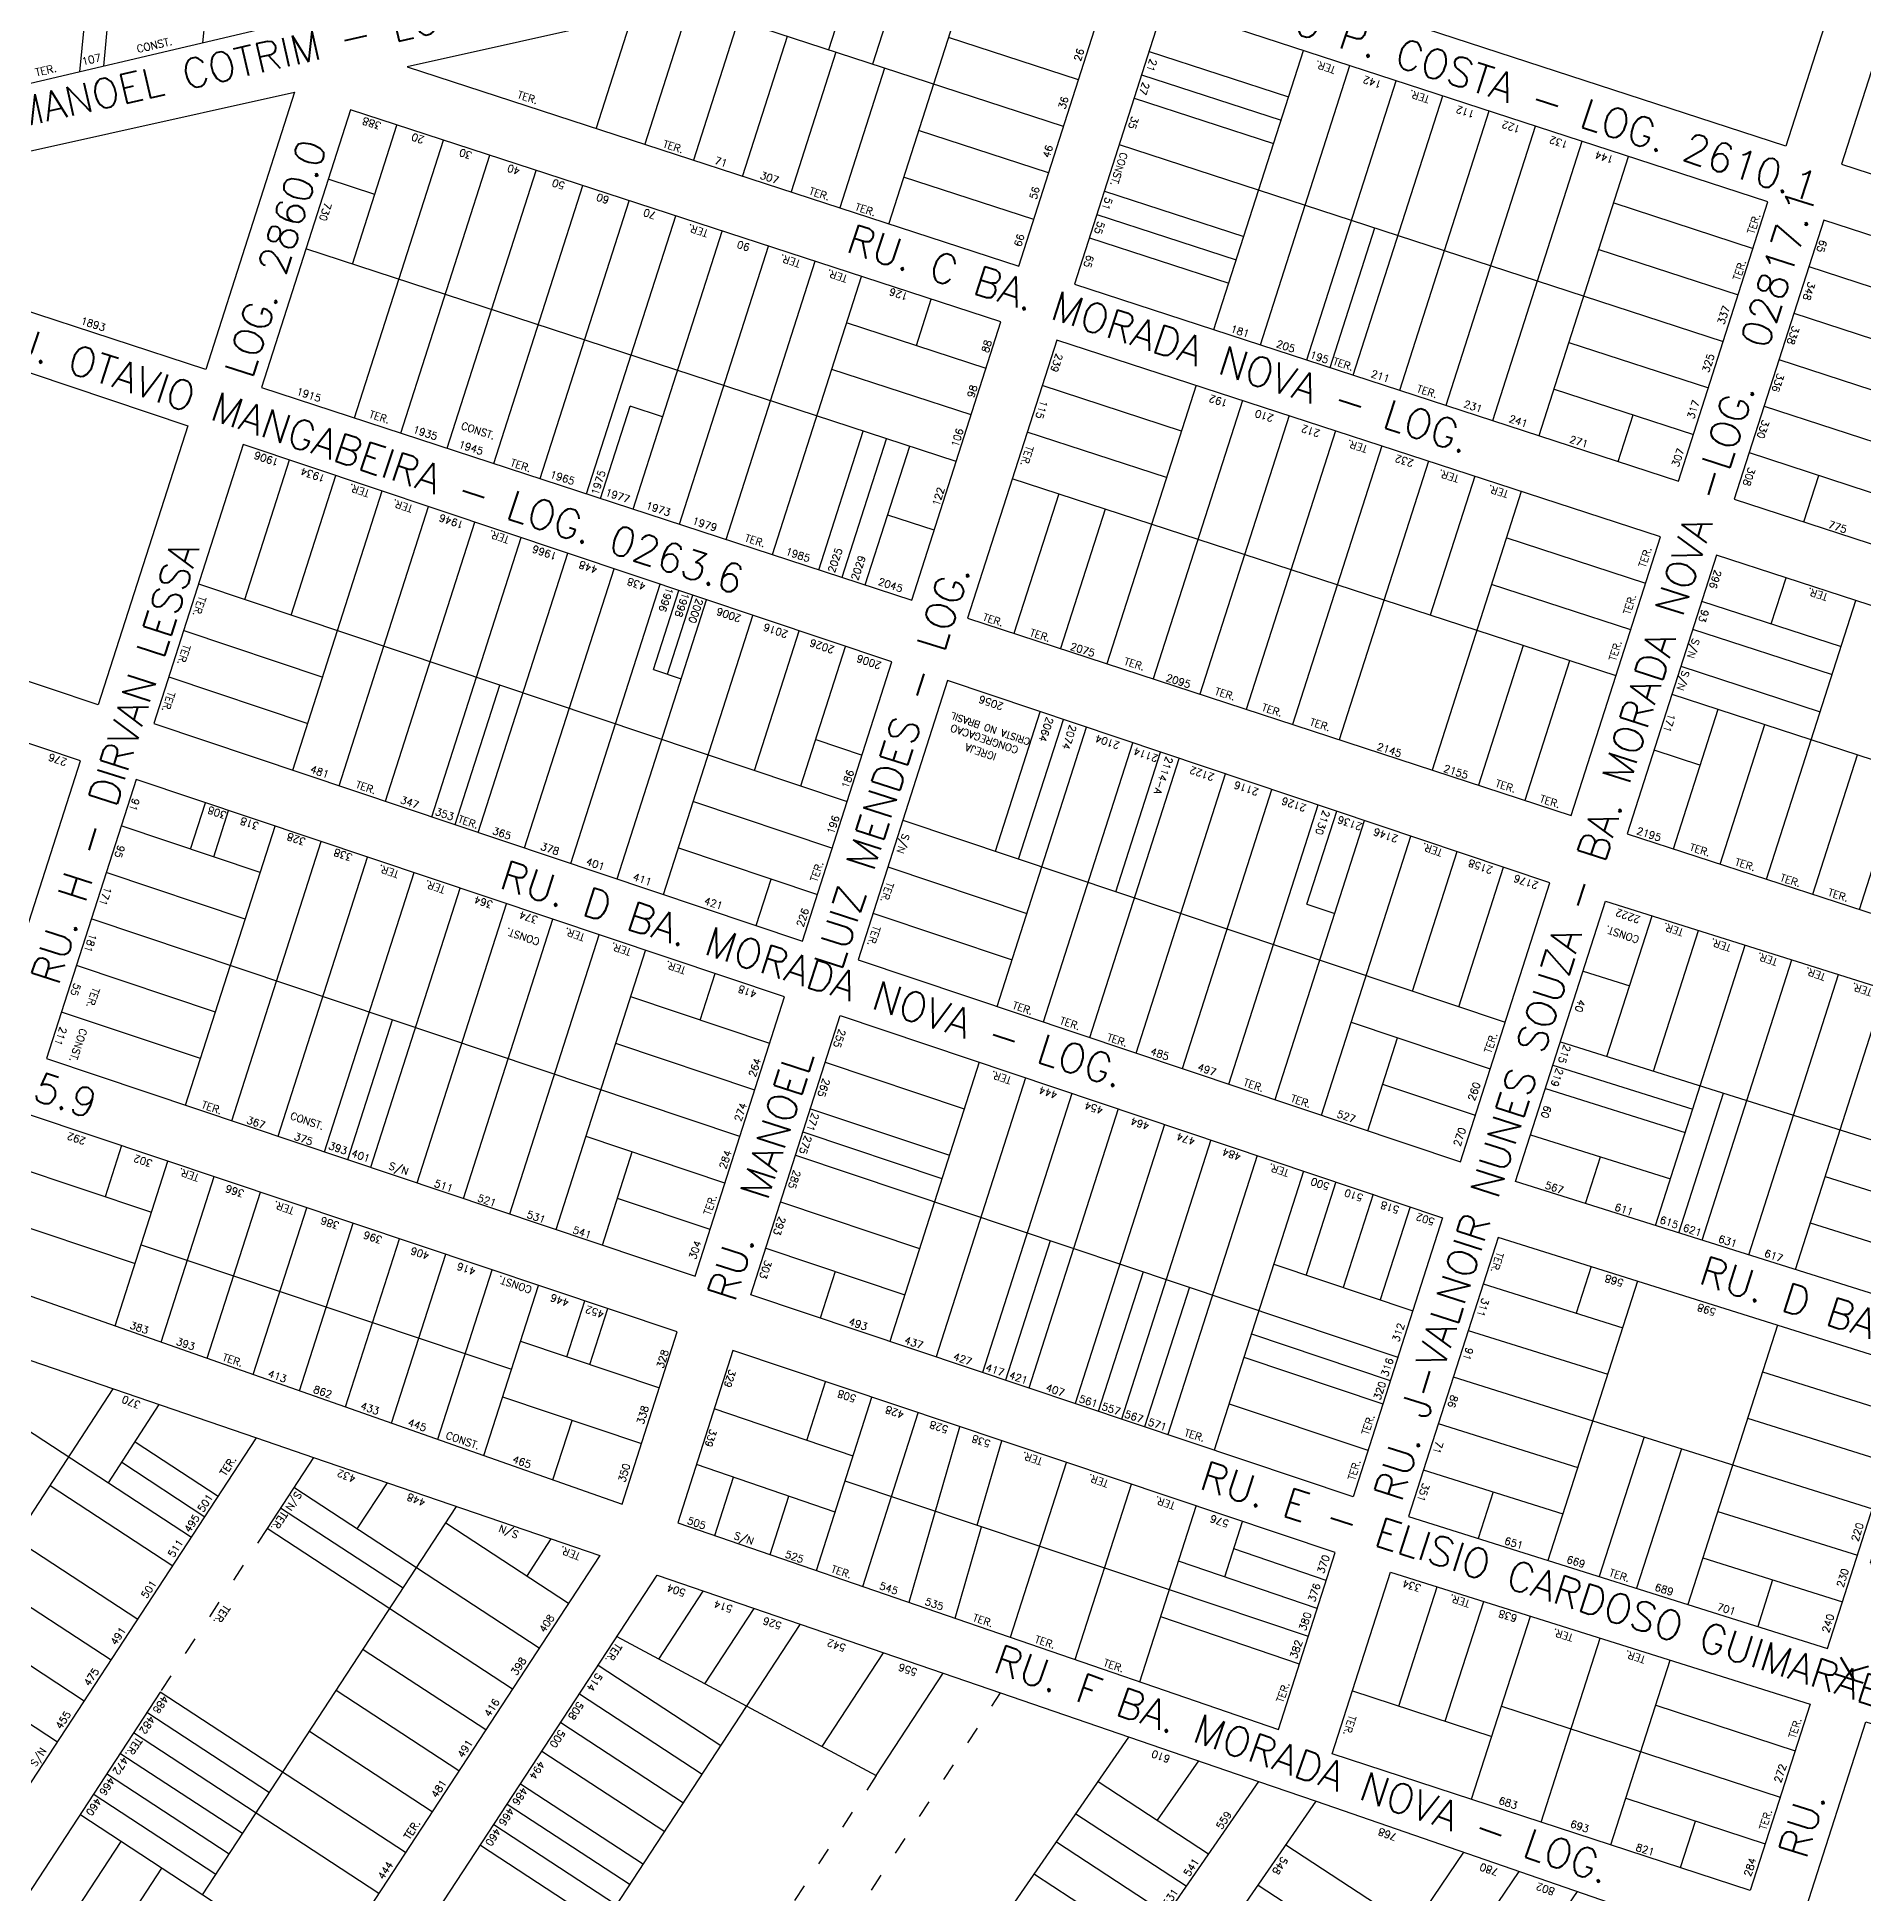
# Model space of a CAD drawing. Extents: x 714896 to 749292, y 8417558 to 8447149.
# Drawn here: x 741508.1 to 741882.1, y 8425689.6 to 8426069.8 of the extents above; entities that cross this region are included whole.
import ezdxf

# ---------------------------------------------------------------- set-up
doc = ezdxf.new("R2010")
doc.units = 0
doc.header["$MEASUREMENT"] = 0
doc.linetypes.add('ACAD_ISO03W100', pattern=[30, 12, -18])
for name, color, linetype in [('LOTE', 7, 'CONTINUOUS'), ('NUM-PORTA', 7, 'CONTINUOUS'), ('QUADRA', 6, 'CONTINUOUS'), ('TEXTO', 7, 'CONTINUOUS'), ('TEXTODERUA', 3, 'CONTINUOUS')]:
    doc.layers.add(name, color=color, linetype=linetype)
doc.styles.add('ROMANS', font='ROMANS.SHX', dxfattribs={"height": 1.5})

msp = doc.modelspace()

# ---------------------------------------------------------------- linework, layer by layer
at = {"layer": 'LOTE', "color": 7}
for p, q in [((741527.73, 8426128.11, 534.23), (741521.62, 8426063.9, 530.25)), ((741547.78, 8426126.33, 534.22), (741541.92, 8426068.68, 530.25)), ((741520.13, 8426098.25, 532.45), (741516.75, 8426062.75, 530.25))]:
    msp.add_line(p, q, dxfattribs=at)
at = {"layer": 'LOTE', "color": 7, "linetype": 'CONTINUOUS'}
for p, q in [((741525.33, 8425842.96), (741521.97, 8425832.48)), ((741481.79, 8425728.91, 525.73), (741523.59, 8425793.17, 525.73)), ((741489.43, 8425795.66, 525.73), (741539.63, 8425762.81, 525.73)), ((741522.64, 8425773.92, 525.73), (741533.05, 8425789.92, 525.73)), ((741752.24, 8425683.37, 525.73), (741769.78, 8425708.77, 525.73))]:
    msp.add_line(p, q, dxfattribs=at)
at = {"layer": 'LOTE', "color": 7, "linetype": 'CONTINUOUS', "flags": 128}
for points in [[(741686.17, 8426086.6), (741679.02, 8426064.28)], [(741700.63, 8426088.79), (741682.33, 8426031.65)], [(741675.44, 8426084.21), (741670, 8426067.22)], [(741641.56, 8426076.49), (741632.41, 8426047.92)], [(741718.1, 8426051.55), (741641.28, 8426076.59)], [(741629.74, 8426074.01), (741622.43, 8426051.18)], [(741651.54, 8426073.24), (741642.39, 8426044.67)], [(741661.53, 8426069.99), (741652.38, 8426041.42)], [(741671.51, 8426066.73), (741662.36, 8426038.16)], [(741721.15, 8426061.07), (741694.53, 8426069.75)], [(741735.61, 8426066.87), (741764.13, 8426057.58)], [(741748.88, 8426009.96), (741767.18, 8426067.1)], [(741681.49, 8426063.48), (741672.34, 8426034.91)], [(741758.39, 8426006.86), (741776.69, 8426064)], [(741758.39, 8426006.86), (741776.69, 8426064)], [(741734.08, 8426062.11), (741762.61, 8426052.82)], [(741767.9, 8426003.76), (741786.2, 8426060.9)], [(741732.56, 8426057.35), (741761.08, 8426048.05)], [(741777.4, 8426000.66), (741795.71, 8426057.8)], [(741572.57, 8426023.36), (741581.69, 8426051.83)], [(741786.91, 8425997.57), (741805.21, 8426054.71)], [(741796.42, 8425994.47), (741814.72, 8426051.61)], [(741572.98, 8425991.88), (741591.19, 8426048.74)], [(741715.05, 8426042.02), (741688.43, 8426050.7)], [(741729.51, 8426047.83), (741853.11, 8426007.54)], [(741805.93, 8425991.37), (741824.23, 8426048.51)], [(741582.49, 8425988.78), (741600.7, 8426045.64)], [(741815.43, 8425988.27), (741833.74, 8426045.41)], [(741577.14, 8426037.65), (741567.64, 8426040.75)], [(741591.99, 8425985.67), (741610.21, 8426042.54)], [(741712, 8426032.5), (741685.38, 8426041.18)], [(741601.5, 8425982.56), (741619.72, 8426039.44)], [(741611, 8425979.46), (741629.23, 8426036.34)], [(741726.46, 8426038.3), (741754.98, 8426029.01)], [(741620.51, 8425976.35), (741638.73, 8426033.24)], [(741724.93, 8426033.54), (741753.46, 8426024.25)], [(741830.69, 8426035.89), (741859.21, 8426026.59)], [(741630.02, 8425973.24), (741648.24, 8426030.14)], [(741723.41, 8426028.78), (741751.93, 8426019.48)], [(741772.65, 8426002.21), (741781.8, 8426030.78)], [(741696.14, 8425982.98), (741563.06, 8426026.47)], [(741639.52, 8425970.14), (741657.75, 8426027.04)], [(741827.63, 8426026.36), (741856.16, 8426017.07)], [(741649.03, 8425967.03), (741667.26, 8426023.94)], [(741870.62, 8426022.87), (741900.09, 8426013.26)], [(741658.53, 8425963.92), (741676.76, 8426020.84)], [(741687.98, 8426006.68), (741691.03, 8426016.2)], [(741702.24, 8426002.02), (741673.72, 8426011.34)], [(741867.57, 8426013.35), (741897.04, 8426003.74)], [(741821.53, 8426007.32), (741850.06, 8425998.02)], [(741864.52, 8426003.82), (741921.56, 8425985.23)], [(741699.19, 8425992.5), (741670.67, 8426001.82)], [(741742.23, 8425989.2), (741713.71, 8425998.49)], [(741745.24, 8425998.58), (741726.97, 8425941.56)], [(741754.74, 8425995.48), (741736.47, 8425938.45)], [(741818.48, 8425997.79), (741847.01, 8425988.5)], [(741623.36, 8425975.42), (741629.4, 8425994.27)], [(741636.05, 8425992.09), (741629.4, 8425994.27)], [(741764.25, 8425992.37), (741745.98, 8425935.35)], [(741831.6, 8425983), (741834.65, 8425992.52)], [(741861.47, 8425994.3), (741889.99, 8425985)], [(741668.04, 8425960.82), (741677.12, 8425989.19)], [(741672.79, 8425959.27), (741681.88, 8425987.64)], [(741739.18, 8425979.67), (741710.66, 8425988.97)], [(741773.75, 8425989.27), (741755.49, 8425932.24)], [(741550.58, 8425954.72), (741559.73, 8425983.29)], [(741677.54, 8425957.71), (741686.63, 8425986.08)], [(741783.26, 8425986.16), (741764.99, 8425929.13)], [(741792.76, 8425983.05), (741774.5, 8425926.03)], [(741858.42, 8425984.78), (741886.94, 8425975.48)], [(741560.06, 8425951.54), (741569.21, 8425980.11)], [(741831.17, 8425939.07), (741707.61, 8425979.45)], [(741802.27, 8425979.95), (741793.15, 8425951.49)], [(741869.63, 8425970.6), (741872.68, 8425980.13)], [(741560.39, 8425919.79), (741578.69, 8425976.93)], [(741717.11, 8425976.34), (741707.96, 8425947.77)], [(741811.77, 8425976.84), (741793.51, 8425919.81)], [(741569.88, 8425916.61), (741588.18, 8425973.75)], [(741691.62, 8425968.89), (741682.12, 8425972)], [(741726.62, 8425973.24), (741717.46, 8425944.67)], [(741579.36, 8425913.43), (741597.66, 8425970.57)], [(741588.84, 8425910.24), (741607.14, 8425967.38)], [(741598.32, 8425907.06), (741616.63, 8425964.2)], [(741837.25, 8425958.02), (741808.72, 8425967.32)], [(741607.8, 8425903.88), (741626.11, 8425961.02)], [(741541.1, 8425957.9), (741673.84, 8425913.37)], [(741617.28, 8425900.7), (741635.59, 8425957.84)], [(741634.19, 8425940.38), (741639.38, 8425956.57)], [(741834.19, 8425948.5), (741805.67, 8425957.79)], [(741862.95, 8425949.75), (741865.97, 8425959.18)], [(741626.76, 8425897.52), (741645.07, 8425954.66)], [(741637.04, 8425939.43), (741642.22, 8425955.61)], [(741848.68, 8425954.39), (741877.21, 8425945.1)], [(741861.95, 8425897.48), (741880.23, 8425954.53)], [(741636.24, 8425894.34), (741654.55, 8425951.48)], [(741538.05, 8425948.38), (741566.49, 8425938.84)], [(741654.88, 8425919.73), (741664.03, 8425948.3)], [(741664.36, 8425916.55), (741673.51, 8425945.12)], [(741812.16, 8425945.28), (741803.01, 8425916.71)], [(741846.85, 8425948.68), (741875.38, 8425939.38)], [(741880.97, 8425891.28), (741899.24, 8425948.33)], [(741821.67, 8425942.17), (741812.52, 8425913.6)], [(741535, 8425938.86), (741563.44, 8425929.31)], [(741634.19, 8425940.38), (741639.88, 8425938.47)], [(741844.41, 8425941.06), (741872.94, 8425931.76)], [(741593.58, 8425908.65), (741602.73, 8425937.22)], [(741842.58, 8425935.35), (741928.15, 8425907.46)], [(741704.18, 8425903.19), (741713.33, 8425931.76)], [(741708.92, 8425901.6), (741718.07, 8425930.17)], [(741842.94, 8425903.68), (741852.09, 8425932.25)], [(741667.41, 8425926.07), (741676.89, 8425922.89)], [(741704.51, 8425871.44), (741722.81, 8425928.58)], [(741852.45, 8425900.58), (741861.6, 8425929.15)], [(741713.99, 8425868.26), (741732.29, 8425925.4)], [(741723.47, 8425865.07), (741741.77, 8425922.21)], [(741728.83, 8425894.92), (741737.98, 8425923.49)], [(741838.92, 8425923.92), (741848.43, 8425920.82)], [(741871.46, 8425894.38), (741880.61, 8425922.95)], [(741732.95, 8425861.89), (741751.25, 8425919.03)], [(741742.43, 8425858.71), (741760.73, 8425915.85)], [(741539.46, 8425903.61), (741542.51, 8425913.13)], [(741544.2, 8425902.02), (741547.25, 8425911.54)], [(741642.35, 8425913.39), (741670.79, 8425903.84)], [(741751.91, 8425855.53), (741770.21, 8425912.67)], [(741767.9, 8425892.35), (741774, 8425911.4)], [(741553.69, 8425898.83), (741525.24, 8425908.38)], [(741538.44, 8425851.22), (741556.74, 8425908.36)], [(741685.22, 8425909.55), (741808.47, 8425868.19)], [(741761.39, 8425852.35), (741779.69, 8425909.49)], [(741547.91, 8425848.04), (741566.21, 8425905.18)], [(741639.3, 8425903.86), (741667.74, 8425894.32)], [(741770.88, 8425849.17), (741789.18, 8425906.31)], [(741557.39, 8425844.86), (741575.69, 8425902)], [(741682.17, 8425900.03), (741710.61, 8425890.48)], [(741789.51, 8425874.56), (741798.66, 8425903.13)], [(741798.99, 8425871.37), (741808.14, 8425899.95)], [(741550.64, 8425889.31), (741522.19, 8425898.86)], [(741566.87, 8425841.68), (741585.18, 8425898.82)], [(741576.36, 8425838.5), (741594.66, 8425895.64)], [(741655.21, 8425887.98), (741658.26, 8425897.5)], [(741585.84, 8425835.31), (741604.14, 8425892.45)], [(741767.9, 8425892.35), (741773.59, 8425890.44)], [(741651.87, 8425844.8), (741519.14, 8425889.33)], [(741595.32, 8425832.13), (741613.62, 8425889.27)], [(741679.11, 8425890.5), (741707.56, 8425880.96)], [(741829.32, 8425861.17), (741838.54, 8425889.95)], [(741604.8, 8425828.95), (741623.1, 8425886.09)], [(741838.86, 8425858.17), (741848.08, 8425886.94)], [(741614.28, 8425825.77), (741632.58, 8425882.91)], [(741839.25, 8425826.6), (741857.62, 8425883.94)], [(741848.79, 8425823.6), (741867.16, 8425880.94)], [(741544.54, 8425870.26), (741516.09, 8425879.81)], [(741643.75, 8425868.62), (741646.8, 8425878.14)], [(741824.43, 8425878.66), (741833.97, 8425875.66)], [(741858.33, 8425820.6), (741876.7, 8425877.94)], [(741657.98, 8425863.84), (741629.53, 8425873.39)], [(741867.87, 8425817.59), (741886.24, 8425874.94)], [(741541.49, 8425860.74), (741513.03, 8425870.29)], [(741571.61, 8425840.09), (741580.77, 8425868.66)], [(741776.98, 8425868.21), (741805.42, 8425858.67)], [(741654.92, 8425854.32), (741626.48, 8425863.86)], [(741780.36, 8425845.99), (741786.46, 8425865.03)], [(741819.78, 8425864.17), (741905.64, 8425837.16)], [(741669.35, 8425860.03), (741697.8, 8425850.48)], [(741700.85, 8425860), (741682.55, 8425802.86)], [(741818.26, 8425859.41), (741846.88, 8425850.41)], [(741710.33, 8425856.82), (741692.03, 8425799.68)], [(741783.41, 8425855.51), (741802.37, 8425849.15)], [(741816.73, 8425854.65), (741845.35, 8425845.64)], [(741666.3, 8425850.5), (741694.75, 8425840.96)], [(741719.82, 8425853.64), (741701.51, 8425796.5)], [(741729.3, 8425850.46), (741710.99, 8425793.32)], [(741844.02, 8425825.1), (741853.17, 8425853.67)], [(741738.78, 8425847.28), (741720.47, 8425790.14)], [(741648.82, 8425835.27), (741620.38, 8425844.82)], [(741664.78, 8425845.74), (741693.23, 8425836.2)], [(741748.26, 8425844.1), (741729.95, 8425786.96)], [(741813.68, 8425845.12), (741842.3, 8425836.12)], [(741502.97, 8425838.86), (741531.45, 8425829.3)], [(741524, 8425806.04), (741534.81, 8425839.78)], [(741623.76, 8425822.59), (741629.86, 8425841.64)], [(741663.25, 8425840.98), (741786.51, 8425799.62)], [(741757.74, 8425840.92), (741739.44, 8425783.78)], [(741824.94, 8425831.1), (741827.99, 8425840.62)], [(741533.43, 8425802.72), (741544.28, 8425836.6)], [(741767.22, 8425837.74), (741748.92, 8425780.6)], [(741773.85, 8425835.51), (741767.75, 8425816.46)], [(741873.97, 8425836.64), (741902.59, 8425827.64)], [(741542.87, 8425799.41), (741553.76, 8425833.42)], [(741645.77, 8425825.75), (741626.81, 8425832.11)], [(741660.2, 8425831.46), (741688.65, 8425821.91)], [(741781.44, 8425832.97), (741775.34, 8425813.92)], [(741499.61, 8425828.38), (741528.1, 8425818.83)], [(741552.3, 8425796.09), (741563.24, 8425830.24)], [(741789.02, 8425830.42), (741782.92, 8425811.37)], [(741561.74, 8425792.77), (741572.72, 8425827.06)], [(741571.17, 8425789.46), (741582.2, 8425823.88)], [(741715.4, 8425823.48), (741706.25, 8425794.91)], [(741870.92, 8425827.12), (741899.53, 8425818.12)], [(741529.32, 8425822.64), (741605.14, 8425797.2)], [(741580.6, 8425786.14), (741591.67, 8425820.7)], [(741657.15, 8425821.93), (741685.6, 8425812.39)], [(741590.04, 8425782.83), (741601.15, 8425817.52)], [(741671.38, 8425817.16), (741668.33, 8425807.64)], [(741734.37, 8425817.12), (741725.21, 8425788.55)], [(741761.12, 8425818.69), (741789.56, 8425809.15)], [(741826.05, 8425818.17), (741822.99, 8425808.65)], [(741599.47, 8425779.51), (741610.63, 8425814.34)], [(741743.85, 8425813.94), (741734.69, 8425785.37)], [(741803.97, 8425814.64), (741832.53, 8425805.65)], [(741835.59, 8425815.17), (741817.24, 8425758.05)], [(741616.45, 8425799.73), (741620.11, 8425811.16)], [(741621.19, 8425798.14), (741624.85, 8425809.57)], [(741756.54, 8425804.41), (741784.98, 8425794.86)], [(741800.91, 8425805.11), (741829.47, 8425796.13)], [(741864.21, 8425806.17), (741845.86, 8425749.04)], [(741606.92, 8425802.93), (741606.97, 8425802.91)], [(741606.97, 8425802.91), (741635.4, 8425793.37)], [(741755.02, 8425799.64), (741783.46, 8425790.1)], [(741665.57, 8425782.59), (741669.42, 8425794.61)], [(741797.85, 8425795.59), (741826.41, 8425786.61)], [(741861.15, 8425796.65), (741889.77, 8425787.64)], [(741603.26, 8425791.5), (741631.74, 8425781.94)], [(741667.55, 8425755.97), (741678.9, 8425791.43)], [(741751.97, 8425790.12), (741780.41, 8425780.58)], [(741613.62, 8425774.54), (741617.53, 8425786.71)], [(741675.04, 8425779.36), (741646.63, 8425789.08)], [(741682.89, 8425771.11), (741688.38, 8425788.25)], [(741686.48, 8425749.46), (741696.91, 8425785.39)], [(741794.79, 8425786.07), (741823.36, 8425777.09)], [(741826.41, 8425786.61), (741883.65, 8425768.6)], [(741858.09, 8425787.13), (741886.71, 8425778.12)], [(741700.42, 8425765.23), (741705.45, 8425782.53)], [(741836.91, 8425783.31), (741827.73, 8425754.74)], [(741707.26, 8425742.31), (741718.72, 8425778.07)], [(741844.54, 8425780.91), (741835.36, 8425752.34)], [(741671.38, 8425767.93), (741642.97, 8425777.65)], [(741646.72, 8425763.14), (741650.54, 8425775.08)], [(741739.77, 8425752.02), (741673.41, 8425774.29)], [(741791.73, 8425776.55), (741820.3, 8425767.57)], [(741658.09, 8425759.23), (741661.91, 8425771.17)], [(741677, 8425752.72), (741682.9, 8425771.14)], [(741720.5, 8425737.75), (741731.99, 8425773.62)], [(741806.04, 8425772.05), (741802.98, 8425762.53)], [(741733.74, 8425733.2), (741745.26, 8425769.17)], [(741851.97, 8425768.08), (741880.59, 8425759.08)], [(741695.91, 8425746.21), (741701.34, 8425764.92)], [(741751.11, 8425754.67), (741754.74, 8425765.99)], [(741771.87, 8425753.91), (741752.94, 8425760.38)], [(741770.04, 8425748.2), (741741.65, 8425757.91)], [(741848.91, 8425758.56), (741877.53, 8425749.56)], [(741768.21, 8425742.48), (741739.77, 8425752.02)], [(741786.73, 8425728.22), (741794.56, 8425752.6)], [(741863.22, 8425754.06), (741860.17, 8425744.54)], [(741796.23, 8425725.11), (741804.1, 8425749.6)], [(741766.38, 8425736.77), (741737.99, 8425746.48)], [(741801.61, 8425709.15), (741813.64, 8425746.6)], [(741815.87, 8425704.49), (741827.95, 8425742.1)], [(741830.13, 8425699.83), (741842.26, 8425737.6)], [(741777.21, 8425731.33), (741805.74, 8425722)], [(741839.3, 8425728.39), (741867.81, 8425719.07)], [(741807.73, 8425728.19), (741864.76, 8425709.55)], [(741833.18, 8425709.35), (741861.7, 8425700.03)], [(741844.38, 8425695.17), (741847.44, 8425704.69)]]:
    msp.add_lwpolyline(points, dxfattribs=at)
for points, elevation in [([(741490.33, 8425687.46), (741552.92, 8425783.11)], 525.73), ([(741528.1, 8425782.3), (741545.11, 8425771.17)], 525.73), ([(741525.36, 8425778.12), (741542.37, 8425766.99)], 525.73), ([(741564.63, 8425779.1), (741555.13, 8425764.57)], 529.81), ([(741573.54, 8425764.47), (741579.73, 8425773.92)], 525.73), ([(741510.72, 8425773.36), (741535.8, 8425756.95)], 525.73), ([(741610.8, 8425740.08), (741560.6, 8425772.94)], 529.81), ([(741541.9, 8425689.57), (741593.91, 8425769.06)], 525.73), ([(741582.96, 8425752.33), (741557.86, 8425768.75)], 529.81), ([(741605.33, 8425731.71), (741555.13, 8425764.57)], 529.81), ([(741616.77, 8425749.2), (741591.67, 8425765.63)], 529.81), ([(741503.58, 8425762.45), (741528.66, 8425746.04)], 525.73), ([(741608.26, 8425754.77), (741613.26, 8425762.43)], 525.73), ([(741498.1, 8425754.09), (741523.18, 8425737.67)], 525.73), ([(741635.27, 8425737.86), (741644.37, 8425751.76)], 525.73), ([(741644.71, 8425732.81), (741654.78, 8425748.2)], 525.73), ([(741492.63, 8425745.72), (741517.7, 8425729.31)], 525.73), ([(741623.91, 8425683.33), (741664.23, 8425744.95)], 525.73), ([(741599.85, 8425723.35), (741574.75, 8425739.77)], 529.81), ([(741626.7, 8425742.45), (741679.79, 8425714.01)], 525.73), ([(741487.15, 8425737.35), (741512.23, 8425720.94)], 525.73), ([(741622.86, 8425736.6), (741648, 8425720.14)], 525.73), ([(741668.72, 8425719.94), (741681.26, 8425739.12)], 525.73), ([(741679.79, 8425714.01), (741693.48, 8425734.93)], 525.73), ([(741533.22, 8425731.1), (741500.37, 8425680.89)], 525.73), ([(741583.43, 8425698.24), (741533.22, 8425731.1)], 529.81), ([(741594.38, 8425714.98), (741569.28, 8425731.41)], 529.81), ([(741619.03, 8425730.74), (741644.17, 8425714.29)], 525.73), ([(741555.59, 8425710.49), (741530.49, 8425726.91)], 525.73), ([(741615.2, 8425724.88), (741640.34, 8425708.43)], 525.73), ([(741577.95, 8425689.87), (741527.75, 8425722.73)], 529.81), ([(741588.9, 8425706.61), (741563.8, 8425723.04)], 529.81), ([(741708.15, 8425688.08), (741731.5, 8425721.89)], 525.73), ([(741550.11, 8425702.12), (741525.01, 8425718.55)], 525.73), ([(741611.37, 8425719.02), (741636.5, 8425702.57)], 525.73), ([(741745.69, 8425717.03), (741737.29, 8425704.85)], 525.73), ([(741547.38, 8425697.93), (741522.27, 8425714.36)], 525.73), ([(741544.64, 8425693.75), (741519.54, 8425710.18)], 525.73), ([(741606.99, 8425712.33), (741632.12, 8425695.88)], 525.73), ([(741725.2, 8425712.76), (741747.76, 8425698)], 525.73), ([(741757.99, 8425712.81), (741730.71, 8425673.31)], 525.73), ([(741550.27, 8425684.09), (741516.8, 8425706)], 525.73), ([(741604.25, 8425708.15), (741629.39, 8425691.69)], 525.73), ([(741720.65, 8425706.18), (741743.21, 8425691.42)], 525.73), ([(741601.51, 8425703.96), (741626.65, 8425687.51)], 525.73), ([(741525.17, 8425700.52), (741508.74, 8425675.42)], 525.73), ([(741598.77, 8425699.78), (741623.91, 8425683.33)], 525.73), ([(741716.68, 8425700.42), (741739.24, 8425685.66)], 525.73), ([(741763.61, 8425699.83), (741789.63, 8425682.8)], 525.73), ([(741778.34, 8425666.29), (741800.03, 8425698.31)], 525.73), ([(741533.53, 8425695.04), (741517.11, 8425669.94)], 525.73), ([(741788.03, 8425659.94), (741811.37, 8425694.38)], 525.73), ([(741712.13, 8425693.84), (741734.69, 8425679.07)], 525.73), ([(741757.92, 8425691.6), (741783.94, 8425674.57)], 525.73), ([(741798.07, 8425653.37), (741823.29, 8425690.26)], 525.73)]:
    msp.add_lwpolyline(points, dxfattribs=dict(at, elevation=elevation))
at = {"layer": 'LOTE', "color": 7, "linetype": 'ACAD_ISO03W100', "ltscale": 0.3, "flags": 128}
for points, elevation in [([(741555.13, 8425764.57), (741533.22, 8425731.1)], 529.81), ([(741659.09, 8425660.45), (741705.19, 8425730.91)], 525.73), ([(741679.79, 8425714.01), (741610.82, 8425608.61)], 529.38)]:
    msp.add_lwpolyline(points, dxfattribs=dict(at, elevation=elevation))
at = {"layer": 'QUADRA', "color": 6}
msp.add_lwpolyline([(741485, 8426132.09), (741604.52, 8426121.29), (741601.02, 8426082.61), (741477.91, 8426053.59), (741485, 8426132.09)], close=True, dxfattribs=at)
at = {"layer": 'QUADRA', "color": 6, "linetype": 'CONTINUOUS'}
for points in [[(741746.22, 8426100), (741813.98, 8426115.11), (741879.07, 8426102.01), (741881.72, 8426096.85), (741865.92, 8426047.54), (741742.32, 8426087.83)], [(741583.81, 8426063.77), (741708.95, 8426022.98), (741727.25, 8426080.12), (741698.75, 8426089.41), (741583.81, 8426063.77)], [(741889.47, 8426081.72), (741877.33, 8426043.82), (741915.23, 8426031.47), (741889.47, 8426081.72)], [(741738.66, 8426076.4), (741720.36, 8426019.26), (741843.96, 8425978.97), (741862.26, 8426036.11), (741738.66, 8426076.4)], [(741446.67, 8426033.16), (741560.75, 8426058.59), (741542.57, 8426001.82), (741446.67, 8426033.16)], [(741572.18, 8426054.93), (741553.97, 8425998.09), (741687.05, 8425954.61), (741705.29, 8426011.55), (741572.18, 8426054.93)], [(741873.67, 8426032.39), (741855.37, 8425975.25), (741940.93, 8425947.36), (741947.63, 8425968.26), (741923, 8426016.31), (741873.67, 8426032.39)], [(741427, 8426027.83), (741538.87, 8425990.29), (741520.57, 8425933.15), (741408.7, 8425970.69), (741427, 8426027.83)], [(741716.7, 8426007.83), (741698.45, 8425950.88), (741822.02, 8425910.5), (741840.3, 8425967.54), (741716.7, 8426007.83)], [(741550.25, 8425986.47), (741531.95, 8425929.33), (741664.69, 8425884.8), (741682.99, 8425941.94), (741550.25, 8425986.47)], [(741851.71, 8425963.82), (741833.43, 8425906.78), (741919, 8425878.89), (741937.27, 8425935.93), (741851.71, 8425963.82)], [(741516.91, 8425921.72), (741405.04, 8425959.26), (741386.74, 8425902.12), (741498.61, 8425864.58), (741516.91, 8425921.72)], [(741694.37, 8425938.12), (741676.06, 8425880.98), (741799.32, 8425839.62), (741817.62, 8425896.76), (741694.37, 8425938.12)], [(741661.03, 8425873.37), (741528.29, 8425917.9), (741509.98, 8425860.76), (741642.72, 8425816.23), (741661.03, 8425873.37)], [(741829, 8425892.95), (741914.85, 8425865.94), (741896.48, 8425808.59), (741810.63, 8425835.6), (741829, 8425892.95)], [(741795.66, 8425828.19), (741777.36, 8425771.05), (741654.1, 8425812.41), (741672.4, 8425869.55), (741795.66, 8425828.19)], [(741639.06, 8425804.8), (741506.32, 8425849.33), (741495.65, 8425816), (741627.78, 8425769.56), (741639.06, 8425804.8)], [(741892.82, 8425797.16), (741807.03, 8425824.15), (741788.67, 8425767.03), (741874.47, 8425740.04), (741892.82, 8425797.16)], [(741650.44, 8425800.98), (741639.15, 8425765.74), (741762.1, 8425723.44), (741773.7, 8425759.63), (741650.44, 8425800.98)], [(741785.01, 8425755.61), (741870.87, 8425728.59), (741858.64, 8425690.51), (741773.09, 8425718.47), (741785.01, 8425755.61)], [(741870.11, 8425686.9), (741882.31, 8425724.99), (741975.89, 8425695.55), (741962.96, 8425655.59), (741870.11, 8425686.9)]]:
    msp.add_lwpolyline(points, close=True, dxfattribs=at)
at = {"layer": 'QUADRA', "linetype": 'CONTINUOUS', "elevation": 525.73}
msp.add_lwpolyline([(741494.35, 8425803.19), (741552.92, 8425783.11), (741564.63, 8425779.1), (741623.2, 8425759.02), (741478.3, 8425537.58)], dxfattribs=at)
msp.add_lwpolyline([(741634.91, 8425755.01), (741634.91, 8425755.01), (741693.48, 8425734.93), (741705.19, 8425730.91), (741757.99, 8425712.81), (741769.78, 8425708.77), (741851.65, 8425680.46), (741823.18, 8425636.94), (741817.7, 8425628.58), (741784.85, 8425578.37), (741779.37, 8425570), (741746.52, 8425519.79), (741746.52, 8425519.79), (741672.66, 8425568.14), (741662.61, 8425574.71), (741620.86, 8425602.04), (741610.82, 8425608.61), (741560.62, 8425641.46)], close=True, dxfattribs=at)

# ---------------------------------------------------------------- texts
at = {"layer": 'NUM-PORTA', "style": 'ROMANS'}
for s, height, rotation, p in [('26', 1.5, 73.6506, (741721.62, 8426064.77)), ('107', 1.55, 13.0607, (741517.38, 8426064.05)), ('142', 1.5, 161.7182, (741783.36, 8426060.73)), ('36', 1.5, 73.6506, (741718.44, 8426054.94)), ('112', 1.5, 161.7182, (741802.38, 8426054.64)), ('388', 1.5, 161.8871, (741578.58, 8426052.29)), ('122', 1.5, 161.7182, (741811.77, 8426051.58)), ('20', 1.5, 161.8871, (741587.42, 8426049.4)), ('132', 1.5, 161.7182, (741821.5, 8426048.41)), ('30', 1.5, 161.8871, (741597.19, 8426046.22)), ('71', 1.5, 341.9159, (741646.54, 8426043.98)), ('46', 1.5, 73.6506, (741715.25, 8426045)), ('144', 1.5, 161.7182, (741830.84, 8426045.36)), ('40', 1.5, 161.8871, (741607.02, 8426043.02)), ('50', 1.5, 161.8871, (741616.2, 8426040.02)), ('307', 1.5, 341.9159, (741655.86, 8426040.94)), ('60', 1.5, 161.8871, (741625.27, 8426037.07)), ('56', 1.5, 73.6506, (741712.53, 8426036.49)), ('51', 1.5, 252.0216, (741726.72, 8426037.17)), ('730', 1.5, 251.8871, (741566.93, 8426036.15)), ('70', 1.5, 161.8871, (741634.86, 8426033.94)), ('66', 1.5, 74.2714, (741709.42, 8426026.8)), ('55', 1.5, 252.0216, (741725.14, 8426032.24)), ('90', 1.5, 161.8871, (741654.04, 8426027.41)), ('65', 1.5, 252.0216, (741722.94, 8426025.38)), ('126', 1.5, 161.8871, (741686.43, 8426017.33)), ('337', 1.5, 72.0216, (741853.29, 8426010.86)), ('1893', 1.5, 342.4395, (741516.84, 8426011.15)), ('181', 1.5, 341.7182, (741752.15, 8426009.5)), ('88', 1.5, 72.6672, (741702.71, 8426005.1)), ('205', 1.5, 341.7182, (741761.52, 8426006.44)), ('239', 1.5, 252.3432, (741716.57, 8426005.22, -272.47)), ('195', 1.5, 341.7182, (741768.4, 8426004.2)), ('325', 1.5, 72.0216, (741850.16, 8426001.06)), ('98', 1.5, 72.6672, (741699.76, 8425995.9)), ('1915', 1.5, 341.8871, (741560.98, 8425996.71)), ('115', 1.5, 252.3432, (741713.5, 8425995.66, -272.47)), ('192', 1.5, 162.3432, (741751.85, 8425995.5)), ('317', 1.5, 72.0216, (741847.11, 8425991.55)), ('210', 1.5, 162.3432, (741761.24, 8425992.44)), ('106', 1.5, 72.6672, (741696.51, 8425985.77)), ('212', 1.5, 162.3432, (741770.74, 8425989.33)), ('1906', 1.5, 161.1196, (741557.66, 8425983.39)), ('232', 1.5, 162.3432, (741789.91, 8425983.23)), ('307', 1.5, 72.0216, (741843.95, 8425981.7)), ('308', 1.5, 251.6691, (741858.29, 8425981.92)), ('122', 1.5, 72.6672, (741692.65, 8425973.72)), ('296', 1.5, 252.3432, (741851.36, 8425960.91)), ('93', 1.5, 252.3432, (741848.77, 8425952.79)), ('S/N', 1.5, 252.3432, (741846.88, 8425946.9)), ('S/N', 1.5, 252.3432, (741844.77, 8425940.32)), ('171', 1.5, 252.3432, (741841.95, 8425931.52)), ('481', 1.5, 341.1196, (741563.8, 8425919.37)), ('186', 1.5, 71.1196, (741674.03, 8425915.89)), ('196', 1.5, 71.1196, (741671.04, 8425906.56)), ('378', 1.5, 341.1196, (741610.94, 8425903.6)), ('401', 1.5, 341.1196, (741620.24, 8425900.48)), ('2158', 1.5, 161.1196, (741806.12, 8425899.91)), ('411', 1.5, 341.1196, (741629.84, 8425897.34)), ('2176', 1.5, 161.1196, (741815.42, 8425896.79)), ('364', 1.5, 161.1196, (741601.46, 8425892.85)), ('421', 1.5, 341.1196, (741644.41, 8425892.46)), ('374', 1.5, 161.1196, (741610.69, 8425889.75)), ('2222', 1.5, 161.1196, (741836.27, 8425889.79)), ('418', 1.5, 161.1196, (741655.48, 8425874.55)), ('485', 1.5, 341.1196, (741735.74, 8425861.63)), ('264', 1.5, 71.1196, (741655.02, 8425856.86)), ('497', 1.5, 341.1196, (741745.38, 8425858.4)), ('444', 1.5, 161.3866, (741717.01, 8425853.86)), ('260', 1.5, 71.1196, (741802.23, 8425851.97)), ('274', 1.5, 71.1196, (741652.1, 8425847.74)), ('454', 1.5, 161.3866, (741726.37, 8425850.72)), ('527', 1.5, 341.1196, (741773.92, 8425848.82)), ('464', 1.5, 161.3866, (741735.82, 8425847.54)), ('270', 1.5, 71.1196, (741799.25, 8425842.67)), ('474', 1.5, 161.3866, (741745.19, 8425844.4)), ('284', 1.5, 71.1196, (741648.99, 8425838.04)), ('484', 1.5, 161.3866, (741754.58, 8425841.25)), ('500', 1.5, 161.3866, (741772.67, 8425835.18)), ('567', 1.5, 341.1196, (741816.49, 8425834.25)), ('510', 1.5, 161.3866, (741779.55, 8425832.87)), ('518', 1.5, 161.3866, (741786.95, 8425830.39)), ('611', 1.5, 341.1196, (741830.72, 8425829.77)), ('502', 1.5, 161.3866, (741794.2, 8425827.96)), ('615', 1.5, 341.1196, (741839.97, 8425827.15)), ('621', 1.5, 341.1196, (741844.72, 8425825.55)), ('631', 1.5, 341.1196, (741851.96, 8425823.27)), ('304', 1.5, 71.1196, (741642.8, 8425819.52)), ('617', 1.5, 341.1196, (741861.37, 8425820.31)), ('303', 1.5, 251.3866, (741657.04, 8425819.64)), ('311', 1.5, 252.7008, (741803.8, 8425811.87)), ('383', 1.5, 341.1196, (741526.88, 8425805.59)), ('493', 1.5, 341.4095, (741674.01, 8425806.32)), ('312', 1.5, 71.3866, (741786.73, 8425802.65)), ('393', 1.5, 341.1196, (741536.37, 8425802.25)), ('437', 1.5, 341.4095, (741685.4, 8425802.5)), ('91', 1.5, 252.7008, (741800.55, 8425801.74)), ('413', 1.5, 341.1196, (741555.15, 8425795.65)), ('427', 1.5, 341.4095, (741695.41, 8425799.14)), ('417', 1.5, 341.4095, (741702, 8425796.93)), ('316', 1.5, 71.3866, (741784.44, 8425795.51)), ('421', 1.5, 341.4095, (741706.81, 8425795.32)), ('407', 1.5, 341.4095, (741714.34, 8425792.79)), ('320', 1.5, 71.3866, (741782.91, 8425790.74)), ('508', 1.5, 161.1196, (741675.8, 8425791.74)), ('428', 1.5, 161.1196, (741685.6, 8425788.45)), ('561', 1.5, 341.4095, (741721.13, 8425790.51)), ('557', 1.5, 341.4095, (741725.78, 8425788.95)), ('86', 1.5, 252.7008, (741797.43, 8425792.03)), ('528', 1.5, 161.1196, (741694.65, 8425785.42)), ('567', 1.5, 341.4095, (741730.45, 8425787.39)), ('571', 1.5, 341.4095, (741735.26, 8425785.77)), ('538', 1.5, 161.1196, (741703.3, 8425782.51)), ('71', 1.5, 252.7008, (741794.39, 8425782.58)), ('351', 1.5, 251.7318, (741791.64, 8425774.02)), ('505', 1.5, 341.1196, (741640.95, 8425765.6)), ('576', 1.5, 161.1196, (741752.08, 8425766.15)), ('S/N', 1.5, 341.1196, (741650.51, 8425762.52)), ('651', 1.5, 342.7008, (741808.19, 8425761.45)), ('525', 1.5, 341.1196, (741660.97, 8425758.71)), ('370', 1.5, 71.1196, (741771.37, 8425755.21)), ('545', 1.5, 341.1196, (741680.28, 8425752.24)), ('376', 1.5, 71.1196, (741769.51, 8425749.39)), ('535', 1.5, 341.1196, (741689.59, 8425749.03)), ('380', 1.5, 71.1196, (741767.63, 8425743.51)), ('382', 1.5, 71.1196, (741765.79, 8425737.8)), ('488', 1.5, 236.2577, (741533.79, 8425730.55, -796.64)), ('482', 1.5, 236.2577, (741531.05, 8425726.37, -796.64)), ('472', 1.5, 236.2577, (741525.58, 8425718, -796.64)), ('466', 1.5, 236.2577, (741522.84, 8425713.81, -796.64)), ('272', 1.5, 72.1478, (741864.9, 8425712.42)), ('683', 1.5, 342.1478, (741807.02, 8425708.28)), ('460', 1.5, 236.2577, (741520.1, 8425709.63, -796.64)), ('693', 1.5, 342.1478, (741821.67, 8425703.49)), ('821', 1.5, 342.1478, (741835.08, 8425698.71)), ('284', 1.5, 72.1478, (741858.73, 8425693.21))]:
    msp.add_text(s, height=height, rotation=rotation, dxfattribs=at).set_placement(p)
at = {"layer": 'NUM-PORTA', "color": 7, "style": 'ROMANS'}
for s, height, rotation, p in [('21', 1.5, 252.0216, (741735.85, 8426065.51)), ('27', 1.5, 252.0216, (741734.33, 8426060.75)), ('35', 1.5, 252.0216, (741732.09, 8426053.75)), ('65', 1.5, 251.6691, (741872.98, 8426028.49)), ('348', 1.5, 251.6691, (741870.56, 8426019.9)), ('338', 1.5, 251.6691, (741867.33, 8426010.85)), ('211', 1.5, 341.7182, (741780.88, 8426000.31)), ('336', 1.5, 251.6691, (741864.21, 8426001.15)), ('231', 1.5, 341.7182, (741799.86, 8425994.13)), ('241', 1.5, 341.7182, (741809.12, 8425991.11)), ('330', 1.5, 251.6691, (741861.16, 8425991.63)), ('1935', 1.5, 341.8871, (741584.82, 8425988.91)), ('1945', 1.5, 341.8871, (741594.17, 8425985.86)), ('271', 1.5, 342.0216, (741821.5, 8425986.9)), ('1934', 1.5, 161.1196, (741567.16, 8425980.11)), ('1965', 1.5, 341.8871, (741612.88, 8425979.74)), ('1975', 1.5, 71.8871, (741622.82, 8425975.98)), ('1977', 1.5, 341.8871, (741624.17, 8425976.05)), ('1946', 1.5, 161.1196, (741595.5, 8425970.6)), ('1973', 1.5, 341.8871, (741632.48, 8425973.34)), ('1979', 1.5, 341.8871, (741642.01, 8425970.22)), ('775', 1.5, 341.6691, (741874.44, 8425969.46)), ('1966', 1.5, 161.1196, (741614.58, 8425964.2)), ('1985', 1.5, 341.8871, (741661.07, 8425963.95)), ('2025', 1.5, 71.1425, (741671.24, 8425960.08)), ('448', 1.5, 161.1196, (741622.89, 8425961.41)), ('2029', 1.5, 71.1425, (741675.99, 8425958.53)), ('438', 1.5, 161.1196, (741632.76, 8425957.97)), ('1996', 1.5, 251.1196, (741636.87, 8425957.39)), ('2045', 1.5, 341.8871, (741680.03, 8425957.76)), ('1998', 1.5, 251.1196, (741640.16, 8425956.29)), ('2000', 1.5, 251.1196, (741642.98, 8425955.06)), ('2006', 1.5, 161.1196, (741652.28, 8425951.42)), ('2016', 1.5, 161.1196, (741661.87, 8425948.2)), ('2026', 1.5, 161.1196, (741671.35, 8425945.02)), ('2075', 1.5, 342.3432, (741719.33, 8425944.5)), ('2006', 1.5, 161.1196, (741680.96, 8425941.8)), ('2095', 1.5, 342.3432, (741738.94, 8425938.09)), ('2056', 1.5, 161.1196, (741705.96, 8425933.43)), ('2064', 1.5, 251.1196, (741714.66, 8425930.79)), ('2074', 1.5, 251.1196, (741719.4, 8425929.2)), ('2104', 1.5, 161.1196, (741729.77, 8425925.44)), ('276', 1.5, 161.1196, (741514.34, 8425922.01)), ('2114', 1.5, 161.1196, (741737.61, 8425922.81)), ('2114-A', 1.5, 251.1196, (741739.12, 8425922.7)), ('2145', 1.5, 342.3432, (741782.11, 8425923.99)), ('2122', 1.5, 161.1196, (741749.11, 8425918.95)), ('2155', 1.5, 342.3432, (741795.74, 8425919.53)), ('2116', 1.5, 161.1196, (741758.19, 8425915.91)), ('91', 1.5, 251.1196, (741527.66, 8425914.19)), ('308', 1.5, 161.1196, (741546.94, 8425911.18)), ('347', 1.5, 341.1196, (741582.23, 8425913.1)), ('353', 1.5, 341.1196, (741589.37, 8425910.71)), ('2126', 1.5, 161.1196, (741767.92, 8425912.64)), ('2130', 1.5, 251.1196, (741771.25, 8425911.71)), ('318', 1.5, 161.1196, (741553.58, 8425908.95)), ('365', 1.5, 341.1196, (741601.1, 8425906.77)), ('2136', 1.5, 161.1196, (741779.37, 8425908.8)), ('2146', 1.5, 161.1196, (741786.72, 8425906.33)), ('2195', 1.5, 342.3432, (741835.24, 8425906.75)), ('95', 1.5, 251.1196, (741524.66, 8425904.58)), ('328', 1.5, 161.1196, (741563.14, 8425905.74)), ('338', 1.5, 161.1196, (741572.72, 8425902.53)), ('S/N', 1.5, 251.1196, (741685.22, 8425906.96)), ('171', 1.5, 251.1196, (741521.95, 8425896.02)), ('226', 1.5, 71.1196, (741664.81, 8425887.57)), ('181', 1.5, 251.1196, (741518.89, 8425886.46)), ('55', 1.5, 251.1196, (741515.64, 8425876.33)), ('40', 1.5, 251.1196, (741823.52, 8425873)), ('211', 1.5, 251.1196, (741512.78, 8425867.39)), ('255', 1.5, 251.3866, (741672.17, 8425866.93)), ('215', 1.5, 251.1196, (741820.55, 8425863.73)), ('219', 1.5, 251.1196, (741819.03, 8425858.96)), ('265', 1.5, 251.3866, (741668.94, 8425856.83)), ('60', 1.5, 251.1196, (741816.57, 8425851.3)), ('367', 1.504, 340.9309, (741550.79, 8425847.57)), ('271', 1.5, 251.3866, (741666.69, 8425849.81)), ('375', 1.504, 340.9309, (741560.49, 8425844.23)), ('393', 1.504, 340.9309, (741567.56, 8425842.33)), ('275', 1.5, 251.3866, (741665.2, 8425845.16)), ('401', 1.504, 340.9309, (741572.22, 8425840.76)), ('S/N', 1.504, 340.9309, (741579.86, 8425838.2)), ('366', 1.5, 161.1196, (741550.57, 8425833.7)), ('511', 1.504, 340.9309, (741589.17, 8425834.61)), ('285', 1.5, 251.3866, (741662.93, 8425838.07)), ('521', 1.504, 340.9309, (741598.03, 8425831.63)), ('386', 1.5, 161.1196, (741570.03, 8425827.17)), ('531', 1.504, 340.9309, (741608.12, 8425828.25)), ('293', 1.5, 251.3866, (741659.88, 8425828.55)), ('396', 1.5, 161.1196, (741578.81, 8425824.22)), ('541', 1.504, 340.9309, (741617.52, 8425825.09)), ('406', 1.5, 161.1196, (741588.46, 8425820.99)), ('416', 1.5, 161.1196, (741597.95, 8425817.8)), ('568', 1.5, 162.7008, (741832.83, 8425815.43)), ('446', 1.5, 161.1196, (741617.06, 8425811.39)), ('452', 1.5, 161.1196, (741624.23, 8425808.98)), ('598', 1.5, 162.7008, (741851.76, 8425809.48)), ('328', 1.5, 73.1455, (741636.2, 8425797.23)), ('329', 1.443, 251.951, (741649.72, 8425797.24)), ('862', 1.5, 341.1196, (741564.43, 8425792.45)), ('370', 1.5, 158.4504, (741529.36, 8425790.42, 525.73)), ('433', 1.5, 341.1196, (741574.09, 8425789.06)), ('338', 1.5, 73.1455, (741632.15, 8425785.76)), ('445', 1.5, 341.1196, (741583.78, 8425785.65)), ('339', 1.443, 251.951, (741645.82, 8425785.06)), ('465', 1.5, 341.1196, (741605.2, 8425778.12)), ('432', 1.5, 158.4504, (741573.42, 8425775.31, 525.73)), ('350', 1.5, 73.1455, (741628.36, 8425773.91)), ('501', 1.5, 56.6226, (741542.03, 8425767.77, 525.73)), ('S/N', 1.5, 236.6226, (741561.07, 8425772.32, 1055.54)), ('448', 1.5, 158.4504, (741587.7, 8425770.41, 525.73)), ('495', 1.5, 56.6226, (741539.29, 8425763.58, 525.73)), ('S/N', 1.5, 158.4504, (741606.76, 8425763.88, 525.73)), ('220', 1.5, 72.7008, (741880.71, 8425761.8)), ('511', 1.5, 56.6226, (741535.96, 8425758.5, 525.73)), ('669', 1.5, 342.7008, (741820.91, 8425757.62)), ('230', 1.5, 72.7008, (741877.69, 8425752.41)), ('501', 1.5, 56.6226, (741530.48, 8425750.12, 525.73)), ('504', 1.5, 161.0131, (741640.91, 8425751.98, 311.75)), ('334', 1.5, 162.1478, (741791.42, 8425752.97)), ('689', 1.5, 342.7008, (741838.96, 8425751.94)), ('514', 1.5, 161.0131, (741650.53, 8425748.68, 311.75)), ('638', 1.5, 162.1478, (741811.09, 8425746.78)), ('701', 1.5, 342.7008, (741851.7, 8425747.93)), ('491', 1.5, 56.6226, (741524.2, 8425740.52, 525.73)), ('408', 1.5, 56.6226, (741611.9, 8425743.12, 525.73)), ('526', 1.5, 161.0131, (741660.55, 8425745.25, 311.75)), ('240', 1.5, 72.7008, (741874.71, 8425743.12)), ('542', 1.5, 161.0131, (741673.69, 8425740.74, 311.75)), ('475', 1.5, 56.6226, (741518.73, 8425732.15, 525.73)), ('398', 1.5, 56.6226, (741606.17, 8425734.36, 525.73)), ('556', 1.5, 161.0131, (741688.29, 8425735.74, 311.75)), ('514', 1.5, 236.6226, (741622.58, 8425735.14, 525.73)), ('416', 1.5, 56.6226, (741600.66, 8425725.87, 525.73)), ('508', 1.5, 236.6226, (741618.75, 8425729.28, 525.73)), ('455', 1.5, 56.6226, (741512.97, 8425723.35, 525.73)), ('491', 1.5, 56.6226, (741595.19, 8425717.5, 525.73)), ('500', 1.5, 236.6226, (741614.99, 8425723.55, 525.73)), ('S/N', 1.5, 56.6226, (741507.77, 8425715.66, 525.73)), ('610', 1.5, 160.3368, (741740.08, 8425717.96, 311.75)), ('494', 1.5, 236.6226, (741610.82, 8425717.16, 525.73)), ('481', 1.5, 56.6226, (741589.83, 8425709.31, 525.73)), ('486', 1.5, 236.6226, (741607.31, 8425711.79, 525.73)), ('466', 1.5, 236.6226, (741604.57, 8425707.61, 525.73)), ('559', 1.5, 56.6226, (741750.48, 8425702.84, 525.73)), ('460', 1.5, 236.6226, (741601.83, 8425703.43, 525.73)), ('768', 1.5, 160.3368, (741786.47, 8425702.01, 311.75)), ('444', 1.5, 56.6226, (741578.88, 8425692.57, 525.73)), ('541', 1.5, 56.6226, (741743.83, 8425693.21, 525.73)), ('548', 1.5, 236.6226, (741762.84, 8425697.57, 525.73)), ('780', 1.5, 161.0131, (741807.25, 8425694.85, 311.75)), ('531', 1.5, 56.6226, (741739.55, 8425687.01, 525.73)), ('802', 1.5, 161.0131, (741818.79, 8425690.86, 311.75))]:
    msp.add_text(s, height=height, rotation=rotation, dxfattribs=at).set_placement(p)
at = {"layer": 'TEXTO', "style": 'ROMANS'}
for s, height, rotation, p in [('CONST.', 1.55, 13.0887, (741528.64, 8426066.61)), ('TER.', 1.551, 13.0559, (741507.88, 8426061.78)), ('TER.', 1.5, 161.7182, (741773.93, 8426063.75)), ('TER.', 1.5, 341.9159, (741606.2, 8426057.41)), ('TER.', 1.5, 161.7182, (741793.16, 8426057.72)), ('TER.', 1.5, 341.9159, (741636, 8426047.36)), ('CONST.', 1.5, 252.0216, (741729.84, 8426046.39)), ('TER.', 1.5, 341.9159, (741665.93, 8426037.69)), ('TER.', 1.5, 341.9159, (741675.34, 8426034.47)), ('TER.', 1.5, 72.0216, (741859.44, 8426029.39)), ('TER.', 1.5, 161.8871, (741645.53, 8426030.29)), ('TER.', 1.5, 161.8871, (741664.41, 8426024.1)), ('TER.', 1.5, 161.8871, (741674.01, 8426021.01)), ('TER.', 1.5, 72.0216, (741856.5, 8426019.89)), ('TER.', 1.5, 341.7182, (741773.11, 8426002.85)), ('TER.', 1.5, 341.7182, (741790.27, 8425997.25)), ('TER.', 1.5, 341.8871, (741575.86, 8425992.02)), ('CONST.', 1.5, 341.8871, (741594.68, 8425989.67)), ('TER.', 1.5, 162.3432, (741780.44, 8425986.17)), ('TER.', 1.5, 341.8871, (741604.81, 8425982.1)), ('TER.', 1.5, 252.3432, (741710.56, 8425986.32)), ('TER.', 1.5, 162.3432, (741799.18, 8425980.07)), ('TER.', 1.5, 161.1196, (741576.2, 8425977.06)), ('TER.', 1.5, 162.3432, (741809.3, 8425976.91)), ('TER.', 1.5, 161.1196, (741585.09, 8425973.9)), ('TER.', 1.5, 161.1196, (741604.82, 8425967.58)), ('TER.', 1.5, 341.8871, (741652.74, 8425966.71)), ('TER.', 1.5, 72.3432, (741837.2, 8425961.15)), ('TER.', 1.5, 251.1196, (741541.24, 8425955.56)), ('TER.', 1.5, 72.3432, (741834.04, 8425951.47)), ('TER.', 1.5, 342.3432, (741701.46, 8425950.48)), ('TER.', 1.5, 251.1196, (741538.07, 8425945.63)), ('TER.', 1.5, 342.3432, (741711.07, 8425947.31)), ('TER.', 1.5, 72.3432, (741831.09, 8425942)), ('TER.', 1.5, 342.3432, (741730.37, 8425941.44)), ('TER.', 1.5, 251.1196, (741534.91, 8425936)), ('TER.', 1.5, 342.3432, (741748.93, 8425935.33)), ('CRISTA NO BRASIL', 1.4, 161.1196, (741711.43, 8425926.17)), ('TER.', 1.5, 342.3432, (741758.56, 8425932)), ('TER.', 1.5, 342.3432, (741768.38, 8425929.04)), ('CONGREGACAO', 1.5, 161.1196, (741709.01, 8425924.52)), ('IGREJA', 1.5, 161.1196, (741704.5, 8425923.16)), ('TER.', 1.5, 341.1196, (741573.1, 8425916.24)), ('TER.', 1.5, 342.3432, (741806.35, 8425916.45)), ('TER.', 1.5, 342.3432, (741815.42, 8425913.3)), ('TER.', 1.5, 341.1196, (741594.05, 8425909.16)), ('TER.', 1.5, 161.1196, (741795.78, 8425903.55)), ('TER.', 1.5, 342.3432, (741846.11, 8425903.4)), ('TER.', 1.5, 161.1196, (741582.24, 8425899.1)), ('TER.', 1.5, 71.1196, (741667.64, 8425896.8)), ('TER.', 1.5, 342.3432, (741855.38, 8425900.39)), ('TER.', 1.5, 161.1196, (741591.72, 8425895.94)), ('TER.', 1.5, 251.1196, (741681.97, 8425897.01)), ('TER.', 1.5, 342.3432, (741864.64, 8425897.15)), ('TER.', 1.5, 342.3432, (741874.42, 8425894.13)), ('TER.', 1.5, 161.1196, (741845.13, 8425887.2)), ('CONST.', 1.5, 161.1196, (741611.05, 8425885.27)), ('TER.', 1.5, 161.1196, (741620.3, 8425886.2)), ('TER.', 1.5, 161.1196, (741629.79, 8425883.17)), ('TER.', 1.5, 251.1196, (741679.27, 8425888.06)), ('CONST.', 1.5, 161.1196, (741836.06, 8425885.71)), ('TER.', 1.5, 161.1196, (741854.86, 8425884.04)), ('TER.', 1.5, 161.1196, (741640.98, 8425879.42)), ('TER.', 1.5, 161.1196, (741864.35, 8425881.14)), ('TER.', 1.5, 161.1196, (741874.21, 8425878.1)), ('TER.', 1.5, 251.1196, (741519.47, 8425875.42)), ('TER.', 1.5, 161.1196, (741883.7, 8425874.94)), ('TER.', 1.5, 341.1196, (741707.53, 8425871.05)), ('TER.', 1.5, 341.1196, (741717.2, 8425867.93)), ('CONST.', 1.5, 251.1196, (741516.9, 8425867.06)), ('TER.', 1.5, 341.1196, (741726.86, 8425864.52)), ('TER.', 1.5, 71.1196, (741805.58, 8425861.73)), ('TER.', 1.5, 161.3866, (741707.57, 8425856.93)), ('TER.', 1.5, 341.1196, (741754.78, 8425855.27)), ('TER.', 1.5, 341.1196, (741541.58, 8425850.7)), ('TER.', 1.5, 341.1196, (741764.44, 8425852)), ('CONST.', 1.5, 341.1196, (741559.71, 8425848.43)), ('292', 1.5, 161.1196, (741518.17, 8425844.46)), ('302', 1.5, 161.1196, (741531.79, 8425839.89)), ('TER.', 1.5, 161.3866, (741764.38, 8425837.96)), ('TER.', 1.5, 161.1196, (741541.33, 8425837.01)), ('TER.', 1.5, 161.1196, (741560.78, 8425830.27)), ('TER.', 1.5, 71.1196, (741645.83, 8425828.56)), ('TER.', 1.5, 252.7008, (741806.76, 8425821.25)), ('CONST.', 1.5, 161.1196, (741609.43, 8425814.04)), ('TER.', 1.5, 341.1196, (741545.86, 8425799.02)), ('TER.', 1.5, 71.3866, (741780.46, 8425783.57)), ('CONST.', 1.5, 341.1196, (741591.54, 8425783.04)), ('TER.', 1.5, 342.8228, (741742.68, 8425783.56)), ('TER.', 1.5, 161.1196, (741713.92, 8425778.94)), ('TER.', 1.5, 72.8228, (741777.69, 8425774.31)), ('TER.', 1.5, 161.1196, (741727.44, 8425774.39)), ('TER.', 1.5, 161.1196, (741741.1, 8425769.84)), ('TER.', 1.5, 236.2577, (741558.17, 8425768.25, -272.47)), ('TER.', 1.5, 341.1196, (741670.41, 8425755.68)), ('TER.', 1.5, 162.1478, (741801.41, 8425749.84)), ('TER.', 1.5, 341.1196, (741699.39, 8425745.72)), ('TER.', 1.5, 162.1478, (741822.56, 8425742.84)), ('TER.', 1.5, 341.1196, (741712.09, 8425741.3)), ('TER.', 1.5, 341.1196, (741726.16, 8425736.48)), ('TER.', 1.5, 162.1478, (741837.33, 8425738.38)), ('TER.', 1.5, 71.1196, (741763.04, 8425728.79)), ('TER.', 1.5, 252.1478, (741776.59, 8425726.5)), ('TER.', 1.5, 72.1478, (741867.87, 8425721.49)), ('TER.', 1.5, 72.1478, (741861.85, 8425702.73))]:
    msp.add_text(s, height=height, rotation=rotation, dxfattribs=at).set_placement(p)
at = {"layer": 'TEXTO', "color": 7, "style": 'ROMANS'}
for rotation, p in [(162.3432, (741874.65, 8425955.88)), (56.6226, (741546.57, 8425775.18, 525.73)), (158.4504, (741619.36, 8425759.44, 525.73)), (342.7008, (741829.64, 8425754.87)), (236.6226, (741546.39, 8425749.08, 525.73)), (236.6226, (741626.57, 8425741.24, 525.73)), (236.6226, (741528.37, 8425721.95, 525.73)), (56.6226, (741584.22, 8425700.74, 521.64))]:
    msp.add_text('TER.', height=1.5, rotation=rotation, dxfattribs=at).set_placement(p)
at = {"layer": 'TEXTODERUA', "style": 'ROMANS'}
for s, rotation, p in [('RU. A SANTO AUGUSTINHO - LOG. 2350.1', 297.3797, (741879.16, 8426108.49)), ('RU. FRANCO P. COSTA - LOG. 2610.1', 341.8959, (741723.38, 8426084.34)), ('RU. 08 BA. MANOEL COTRIM - LOG. ', 12.842, (741456.28, 8426040.31)), ('LOG. 2860.0', 72.151, (741552.02, 8425999.65)), ('RU. J-VALNOIR NUNES SOUZA - BA. MORADA NOVA -LOG.  02817.1', 72.3781, (741787.22, 8425769.74)), ('RU. C BA. MORADA NOVA - LOG.', 341.8959, (741673.27, 8426025.97)), ('RU. OTAVIO MANGABEIRA - LOG. 0263.6', 341.5908, (741496.98, 8426007)), ('RU. H - DIRVAN LESSA', 72.151, (741512.38, 8425875.46)), ('RU.E - ELISIO CARDOSO GUIMARAES   - BA. MORADA NOVA - LOG. 02715.9', 341.5542, (741208.05, 8425952.05)), ('RU.  MANOEL   LUIZ MENDES - LOG.', 72.151, (741650.79, 8425810.66)), ('RU.     K    BA.     MORADA      NOVA   -   LOG.', 72.151, (741870.01, 8425696.63)), ('RU. D BA. MORADA NOVA - LOG.', 342.0654, (741602.33, 8425895.76)), ('RU. D BA. MORADA NOVA - LOG.', 342.0654, (741847.72, 8425814.8)), ('RU. E - ELISIO CARDOSO GUIMARAES-BA. MORADA   NOVA - LOG. 02715.9', 342.1241, (741745.59, 8425772.81)), ('RU. F BA. MORADA NOVA - LOG.', 340.8343, (741703.35, 8425735.29))]:
    msp.add_text(s, height=6, rotation=rotation, dxfattribs=at).set_placement(p)

doc.saveas('drawing.dxf')
